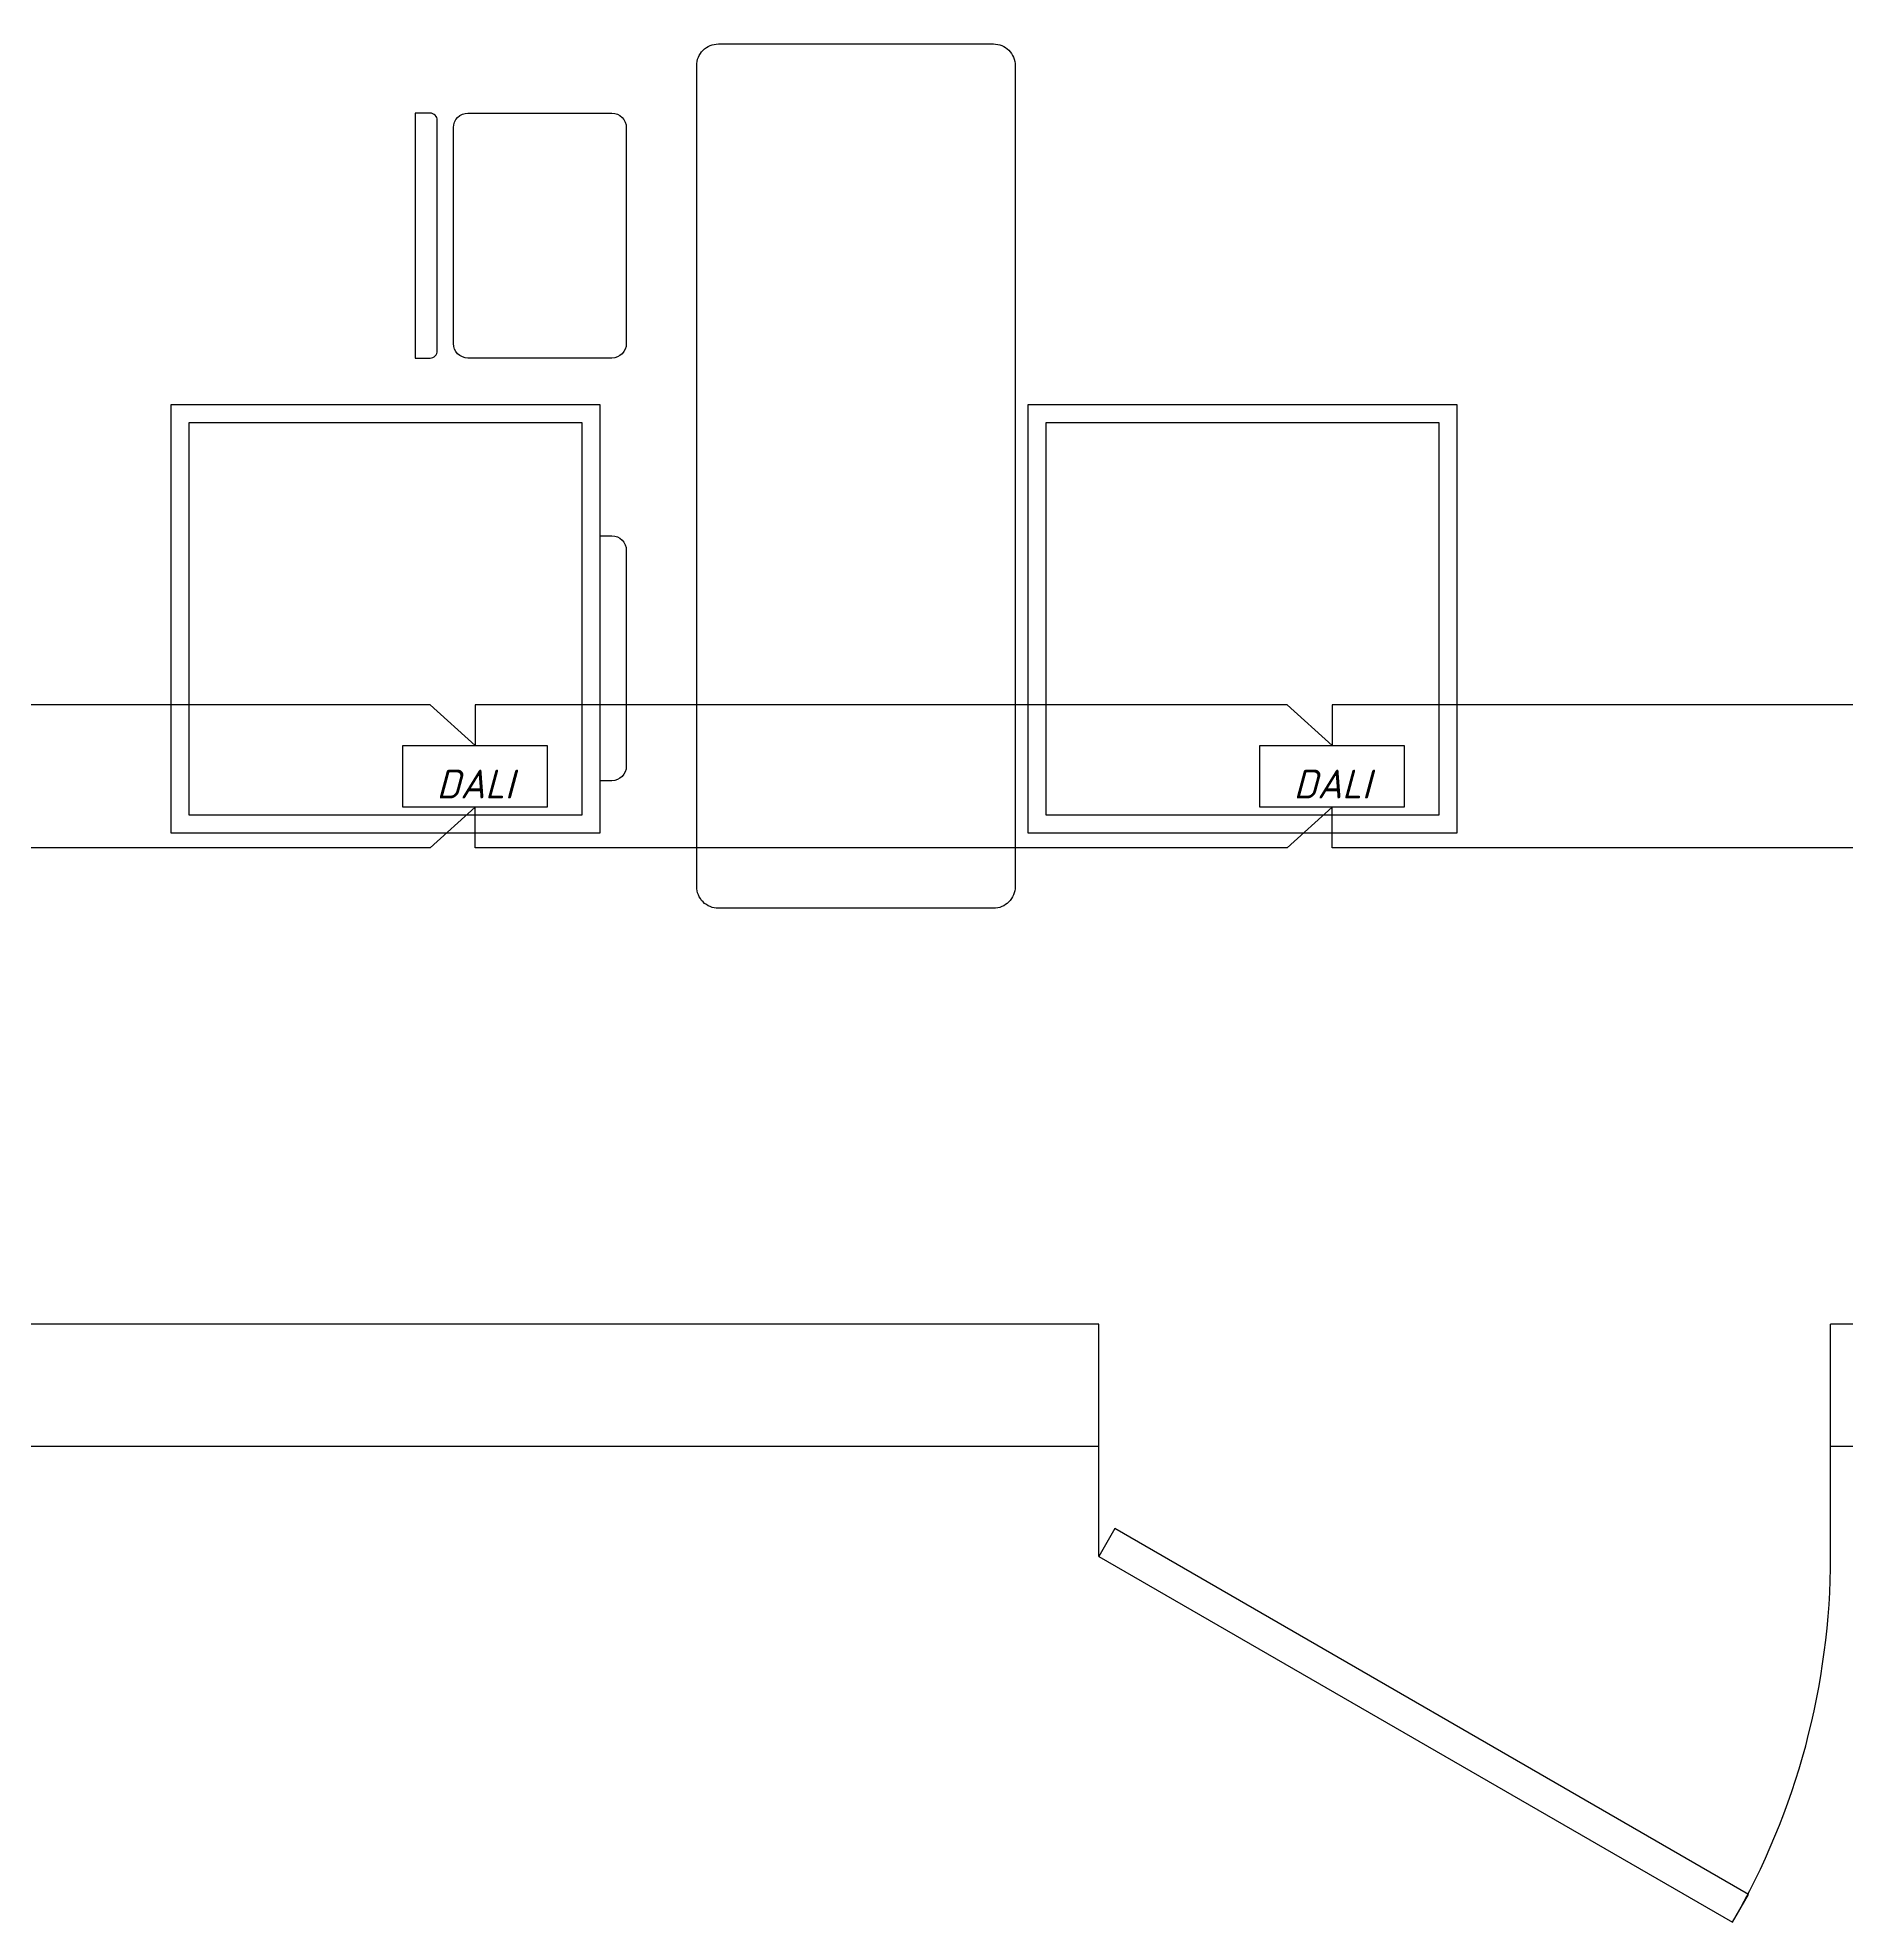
# Model space of a CAD drawing. Header units: millimetres. Extents: x -4896 to 62463, y -11301 to 6998.
# Drawn here: x 49303 to 51814, y -1999 to 617 of the extents above; entities that cross this region are included whole.
import ezdxf

# ---------------------------------------------------------------- set-up
doc = ezdxf.new("R2010")
doc.units = ezdxf.units.MM
doc.layers.add('Рамка', color=250, linetype='Continuous')
doc.styles.add('Мой новый', font='isocpeur.ttf', dxfattribs={"width": 0.955, "oblique": 15})

# ---------------------------------------------------------------- blocks, each defined once
blk = doc.blocks.new('*U2')
for p, q in [((0, 0), (0, 6)), ((40, 0), (40, 6))]:
    blk.add_line(p, q)
blk.add_lwpolyline([(0, 0), (34.64, -20), (35.52, -18.48), (0.88, 1.52)], close=True)
blk.add_arc((0, 0), 40, 330, 0)
blk = doc.blocks.new('DALI_CF')
at = {"layer": 'Рамка', "color": 215, "true_color": 0xa953a0}
blk.add_lwpolyline([(-100.2, 42.7), (100.2, 42.7), (100.2, -42.7), (-100.2, -42.7)], close=True, dxfattribs=at)
at = {"layer": 'Рамка', "color": 215, "true_color": 0xa953a0, "insert": (-100.2, 42.7), "char_height": 4, "width": 200.467, "attachment_point": 1, "style": 'Мой новый'}
blk.add_mtext('\\pxqc;\\P\\P\\P\\P\\P{\\H10x;DALI}', dxfattribs=at)

msp = doc.modelspace()

# ---------------------------------------------------------------- linework, layer by layer
at = {"layer": 'Рамка'}
for points in [[(50776.1, -1338.7), (44331.8, -1338.7), (44331.8, 3712.1), (53349.4, 3712.1), (53349.4, -1338.7), (51792.1, -1338.7)], [(50776.1, -1168.7), (44501.8, -1168.7), (44501.8, 3542.1), (53179.4, 3542.1), (53179.4, -1168.7), (51792.1, -1168.7)], [(50776.1, -1338.7), (50776.1, -1168.7)], [(51792.1, -1338.7), (51792.1, -1168.7)]]:
    msp.add_lwpolyline(points, dxfattribs=at)
at = {"layer": 'Рамка', "color": 241, "true_color": 0xf7abae}
for points in [[(50247.7, 608.7), (50629.8, 608.7, -0.414214), (50659.8, 578.7), (50659.8, -561.3, -0.414214), (50629.8, -591.3), (50247.7, -591.3, -0.414214), (50217.7, -561.3), (50217.7, 578.7, -0.414214)], [(49847.4, 512.6), (49826.8, 512.6), (49826.8, 172.6), (49847.4, 172.6, 0.414214), (49857.4, 182.6), (49857.4, 502.6, 0.414214)], [(50119.9, 492.6), (50119.9, 192.6, -0.414214), (50099.9, 172.6), (49899.9, 172.6, -0.414214), (49879.9, 192.6), (49879.9, 492.6, -0.414214), (49899.9, 512.6), (50099.9, 512.6, -0.414214)]]:
    msp.add_lwpolyline(points, format="xyb", close=True, dxfattribs=at)
at = {"layer": 'Рамка'}
for points in [[(49488, 108), (50083, 108), (50083, -487), (49488, -487)], [(50678, 108), (51273, 108), (51273, -487), (50678, -487)], [(49513, 83), (50058, 83), (50058, -462), (49513, -462)], [(50703, 83), (51248, 83), (51248, -462), (50703, -462)]]:
    msp.add_lwpolyline(points, close=True, dxfattribs=at)
at = {"layer": 'Рамка', "color": 241, "true_color": 0xf7abae}
msp.add_lwpolyline([(50083, -74.2), (50099.9, -74.2, -0.414214), (50119.9, -94.2), (50119.9, -394.2, -0.414214), (50099.9, -414.2), (50083, -414.2, -0.414214), (50083, -414.2), (50083, -414.2)], format="xyb", dxfattribs=at)
at = {"layer": 'Рамка', "color": 3}
for points in [[(49909.9, -365.5), (49847.7, -308.9), (48719.9, -308.9), (48719.9, -365.5)], [(51099.9, -365.5), (51037.7, -308.9), (49909.9, -308.9), (49909.9, -365.5)], [(52289.9, -365.5), (52227.7, -308.9), (51099.9, -308.9), (51099.9, -365.5)]]:
    msp.add_lwpolyline(points, dxfattribs=at)
at = {"layer": 'Рамка', "color": 1}
for points in [[(49909.9, -450.9), (49847.7, -507.4), (48719.9, -507.4), (48719.9, -450.9)], [(51099.9, -450.9), (51037.7, -507.4), (49909.9, -507.4), (49909.9, -450.9)], [(52289.9, -450.9), (52227.7, -507.4), (51099.9, -507.4), (51099.9, -450.9)]]:
    msp.add_lwpolyline(points, dxfattribs=at)

# ---------------------------------------------------------------- block references
at = {"layer": 'Рамка', "color": 30, "true_color": 0xf8991e}
for p in [(49909.9, -408.2), (51099.9, -408.2)]:
    msp.add_blockref('DALI_CF', p, dxfattribs=at)
at = {"layer": 'Рамка', "xscale": 25.4, "yscale": 25.4, "zscale": 25.4}
msp.add_blockref('*U2', (50776.1, -1491.1), dxfattribs=at)

doc.saveas('drawing.dxf')
